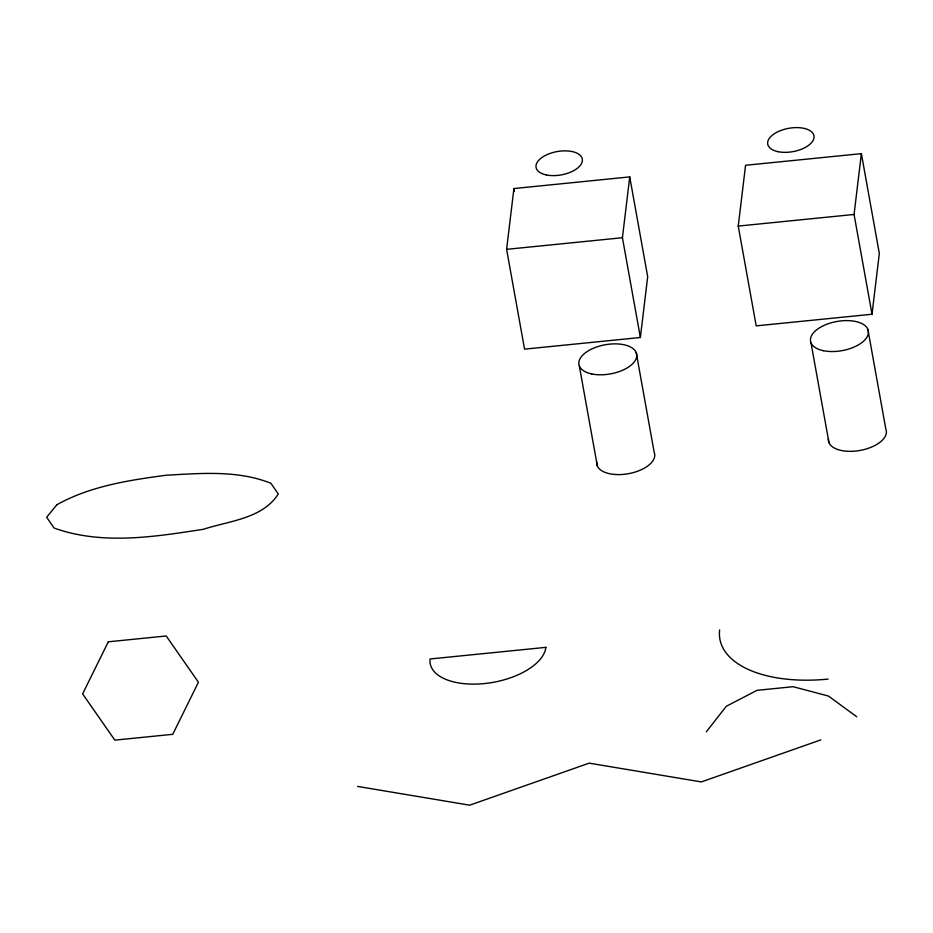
<?xml version="1.0" encoding="UTF-8"?>
<svg xmlns="http://www.w3.org/2000/svg" width="933" height="933" viewBox="0 0 933 933"><rect width="100%" height="100%" fill="white"/><g stroke="black" fill="none" stroke-linecap="round" stroke-linejoin="round"><path stroke-width="1.4" d="M506.607 249.344L513.92 188.548L629.74 176.908L647.689 276.704L640.376 337.501L524.556 349.14L506.607 249.344L622.428 237.717L629.74 176.908M738.248 226.089L745.56 165.281L861.381 153.653L879.329 253.438L872.017 314.246L756.197 325.874L738.248 226.089L854.068 214.462L861.381 153.653M706.293 731.845L726.294 706.293L757.013 690.327L793.132 686.7L828.411 696.041L856.739 716.742M820.83 739.892L701.348 781.924L589.189 763.147L469.707 805.179L357.549 786.414M854.068 214.462L872.017 314.246M867.877 329.326L885.837 429.122A29.355 14.811 -10.2 0 1 859.363 450.557A29.355 14.811 -10.2 0 1 828.434 438.767M810.999 342.819L828.959 442.604M622.428 237.717L640.376 337.501M636.236 352.592L654.196 452.377A29.355 14.811 -10.2 0 1 627.722 473.812A29.355 14.811 -10.2 0 1 596.793 462.022M579.358 366.074L597.307 465.859M513.92 188.548L514.433 191.393M828.142 679.084A117.43 59.245 -10.2 0 1 719.635 629.903M108.321 641.799L82.617 693.872L114.829 740.137L172.745 734.318L198.437 682.245L166.226 635.979L108.321 641.799M56.866 504.753L46.65 517.267L54.067 528.02C101.954 545.327 154.4 536.86 203.417 529.279C228.923 520.906 262.5 518.771 278.291 494.012L270.873 483.259C237.6 469.999 201.061 473.334 166.132 475.235C128.684 480.273 90.303 486.07 56.866 504.753M545.898 647.35L430.078 658.978A58.721 29.623 -10.2 0 0 484.332 683.574A58.721 29.623 -10.2 0 0 545.898 647.35M546.341 174.938A23.488 11.849 -10.2 0 0 582.355 160.908A23.488 11.849 -10.2 0 0 548.884 153.863A23.488 11.849 -10.2 0 0 546.341 174.938M777.982 151.671A23.488 11.849 -10.2 0 0 813.996 137.652A23.488 11.849 -10.2 0 0 780.524 130.608A23.488 11.849 -10.2 0 0 777.982 151.671M591.744 373.946A29.355 14.811 -10.2 0 0 636.749 356.429A29.355 14.811 -10.2 0 0 594.904 347.624A29.355 14.811 -10.2 0 0 591.744 373.946M823.384 350.691A29.355 14.811 -10.2 0 0 868.39 333.163A29.355 14.811 -10.2 0 0 826.545 324.357A29.355 14.811 -10.2 0 0 823.384 350.691"/></g></svg>
